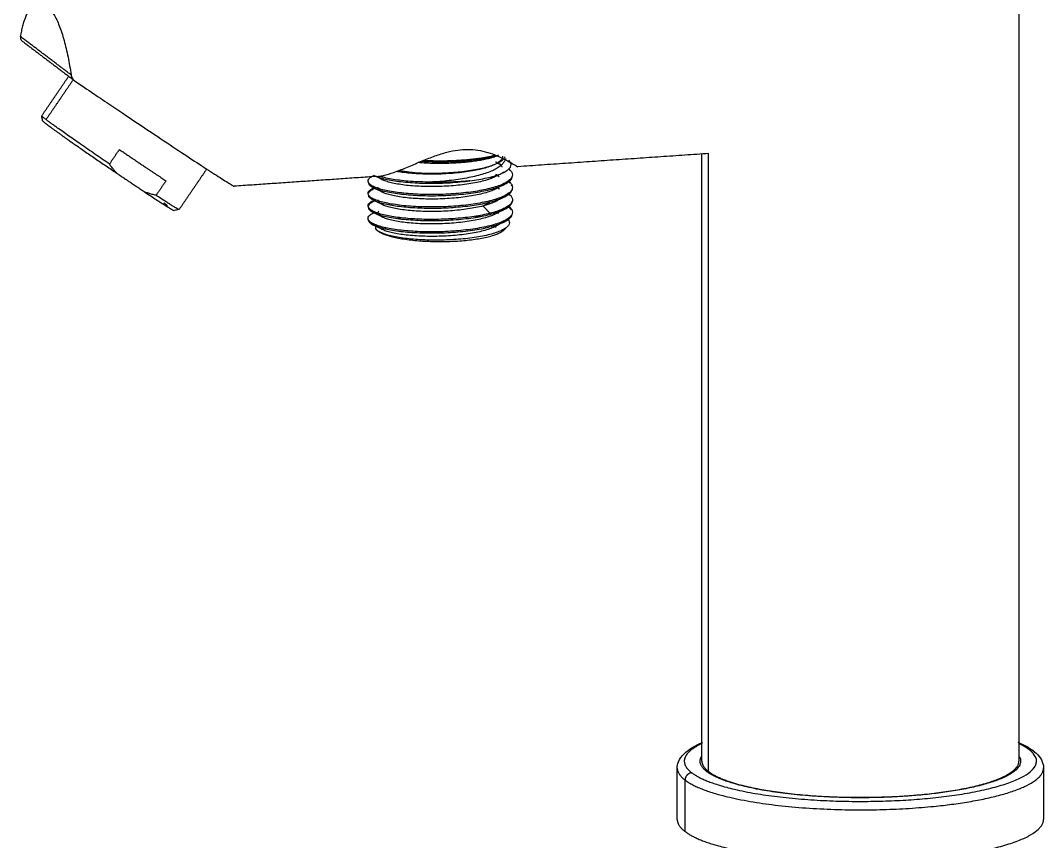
# Model space of a CAD drawing. Extents: x 10274 to 11115, y -16168 to -15573.
# Drawn here: x 10825.4 to 10956.3, y -15855.3 to -15750.3 of the extents above; entities that cross this region are included whole.
import ezdxf

# ---------------------------------------------------------------- set-up
doc = ezdxf.new("R2010")
doc.units = 0
doc.header["$MEASUREMENT"] = 0
doc.layers.get('0').update_dxf_attribs({"linetype": 'CONTINUOUS'})

# ---------------------------------------------------------------- blocks, each defined once
blk = doc.blocks.new('ST14')
for points, degree in [([(11411.99, -16559.15), (11411.99, -16631.44), (11411.99, -16703.73)], 2), ([(11270.27, -16600.92), (11270.25, -16601.01), (11270.25, -16601.19), (11270.36, -16601.43), (11270.48, -16601.54), (11270.55, -16601.59)], 3), ([(11270.55, -16601.59), (11274.12, -16604.29), (11277.69, -16606.99)], 2), ([(11273.27, -16612.17), (11275.18, -16609.36), (11277.1, -16606.55)], 2), ([(11273.4, -16612.87), (11273.35, -16612.64), (11273.31, -16612.41), (11273.27, -16612.18)], 3), ([(11296.69, -16619.71), (11294.73, -16622.58), (11292.77, -16625.46)], 2), ([(11339.62, -16619.74), (11339.64, -16619.75), (11339.65, -16619.76), (11339.67, -16619.77)], 3), ([(11283.91, -16620.29), (11285.91, -16621.63), (11287.92, -16622.98)], 2), ([(11339.67, -16619.77), (11339.81, -16619.89), (11340.02, -16620.14), (11340.1, -16620.39), (11340.1, -16620.51)], 3), ([(11319.6, -16621.59), (11319.61, -16621.69), (11319.69, -16621.88), (11319.9, -16622.07), (11320.04, -16622.17)], 3), ([(11320.04, -16622.17), (11320.12, -16622.22), (11320.2, -16622.27), (11320.3, -16622.31)], 3), ([(11320.29, -16622.44), (11320.4, -16622.39), (11320.5, -16622.34), (11320.6, -16622.28)], 3), ([(11339.51, -16621.42), (11339.57, -16621.46), (11339.62, -16621.5), (11339.67, -16621.54)], 3), ([(11339.67, -16621.54), (11339.81, -16621.66), (11340.02, -16621.9), (11340.1, -16622.15), (11340.1, -16622.28)], 3), ([(11319.6, -16623.35), (11319.61, -16623.37), (11319.61, -16623.39), (11319.61, -16623.41)], 3), ([(11320.04, -16623.93), (11320.12, -16623.98), (11320.2, -16624.03), (11320.3, -16624.08)], 3), ([(11320.3, -16624.21), (11320.4, -16624.15), (11320.51, -16624.1), (11320.61, -16624.04)], 3), ([(11339.51, -16623.18), (11339.57, -16623.22), (11339.62, -16623.26), (11339.67, -16623.31)], 3), ([(11339.67, -16623.31), (11339.8, -16623.42), (11340.01, -16623.66), (11340.1, -16623.9), (11340.1, -16624.02)], 3), ([(11340.1, -16624.06), (11340.1, -16624.14), (11340.1, -16624.22)], 2), ([(11292.76, -16625.46), (11292.53, -16625.51), (11292.3, -16625.55), (11292.07, -16625.6)], 3), ([(11339.53, -16624.97), (11339.58, -16625), (11339.63, -16625.04), (11339.67, -16625.07)], 3), ([(11339.67, -16625.07), (11339.81, -16625.19), (11340.02, -16625.44), (11340.1, -16625.69), (11340.1, -16625.81)], 3), ([(11319.6, -16626.87), (11319.6, -16626.83), (11319.6, -16626.8)], 2), ([(11320.04, -16625.7), (11320.12, -16625.75), (11320.2, -16625.8), (11320.29, -16625.84)], 3), ([(11320.29, -16625.98), (11320.4, -16625.92), (11320.51, -16625.86), (11320.62, -16625.8)], 3), ([(11320.84, -16628.36), (11320.75, -16628.28), (11320.69, -16628.19), (11320.65, -16628.1)], 3), ([(11339.35, -16627.91), (11339.18, -16628.07), (11339.01, -16628.23), (11338.85, -16628.38)], 3), ([(11411.82, -16701.02), (11412.69, -16701.39), (11413.43, -16701.8), (11414.03, -16702.26)], 3), ([(11363.49, -16712.01), (11363.49, -16708.35), (11363.49, -16704.7)], 2), ([(11415.49, -16704.7), (11415.49, -16708.35), (11415.49, -16712.01)], 2)]:
    blk.add_open_spline(points, degree=degree)
for points, weights in [([(11270.27, -16600.92), (11271.12, -16596.12), (11272.89, -16596)], [1, 0.911666816568, 1]), ([(11287.92, -16622.98), (11291.91, -16625.63), (11292.07, -16625.6)], [1, 0.889220405454, 1]), ([(11291.12, -16624.94), (11291.09, -16624.88), (11290.59, -16624.5)], [0.89826129557, 0.934468908867, 1]), ([(11363.49, -16712.01), (11363.49, -16712.88), (11364.6, -16713.72)], [1, 0.989271405171, 1])]:
    blk.add_rational_spline(points, weights, degree=2)
at = {"lineweight": -3}
for points, weights in [([(11273.85, -16596.33), (11276.3, -16598.18), (11277.43, -16606.34)], [1, 0.855845959774, 1]), ([(11273.27, -16612.17), (11273.27, -16612.17), (11273.27, -16612.17)], [1, 0.998895652143, 0.997820034096]), ([(11273.88, -16612.69), (11273.28, -16612.23), (11273.27, -16612.18)], [1, 0.984621528157, 1]), ([(11282.89, -16619), (11276.22, -16614.46), (11273.88, -16612.69)], [1, 0.825207506021, 1]), ([(11284.3, -16616.94), (11288.08, -16619.52), (11290.91, -16621.37)], [1, 0.932203389831, 1]), ([(11324.03, -16619.91), (11325.05, -16620.1), (11326.27, -16620.22)], [0.958245102967, 0.969068271283, 1]), ([(11334.05, -16621.38), (11331.36, -16621.66), (11328.44, -16621.56)], [1, 0.961063996348, 1]), ([(11292.76, -16625.46), (11292.63, -16625.49), (11289.5, -16623.44)], [1, 0.918922028255, 1]), ([(11323.85, -16626.73), (11324.05, -16626.68), (11324.27, -16626.63)], [0.968857153692, 0.967820472811, 0.968309741667]), ([(11322.13, -16628.21), (11322.09, -16628.15), (11322.06, -16628.1)], [0.971322722818, 0.973079477622, 0.975809837184]), ([(11337.7, -16627.86), (11337.71, -16627.93), (11337.69, -16628.01)], [0.986819184789, 0.99253459595, 1]), ([(11367, -16701.24), (11362.73, -16703.24), (11365.56, -16705.38)], [0.853900683976, 0.860685006, 1]), ([(11413.42, -16702.08), (11412.86, -16701.65), (11412.01, -16701.25)], [1, 0.968595574667, 0.94392560317]), ([(11414.28, -16702.56), (11414.02, -16702.04), (11413.42, -16702.08)], [0.875963312958, 0.796265895035, 1]), ([(11367.71, -16705.23), (11366.23, -16704.11), (11367, -16702.95)], [1, 0.914467050695, 0.878890091811]), ([(11366.99, -16703.73), (11366.99, -16704.49), (11367.95, -16705.22)], [1, 0.989271405171, 1]), ([(11363.49, -16704.71), (11363.5, -16705.58), (11364.6, -16706.42)], [0.907727134951, 0.942623931066, 1]), ([(11365.56, -16705.38), (11364.6, -16705.45), (11364.6, -16706.42)], [1, 0.707106781187, 1]), ([(11367.99, -16705.17), (11367.86, -16705.22), (11367.71, -16705.23)], [0.926945221029, 0.952277246071, 1])]:
    blk.add_rational_spline(points, weights, degree=2, dxfattribs=at)
for points, degree in [([(11277.43, -16606.34), (11273.85, -16603.63), (11270.27, -16600.92)], 2), ([(11277.43, -16606.34), (11277.45, -16606.46), (11277.52, -16606.68), (11277.7, -16606.98), (11277.85, -16607.12), (11277.94, -16607.18)], 3), ([(11277.74, -16607.03), (11275.81, -16609.86), (11273.88, -16612.69)], 2), ([(11282.89, -16619), (11283.59, -16617.97), (11284.3, -16616.94)], 2), ([(11367.95, -16617.51), (11354.4, -16618.44), (11340.85, -16619.38)], 2), ([(11366.99, -16703.73), (11366.99, -16660.65), (11366.99, -16617.57)], 2), ([(11367.95, -16705.22), (11367.95, -16661.36), (11367.95, -16617.51)], 2), ([(11283.91, -16620.29), (11283.79, -16620.16), (11283.56, -16619.89), (11283.22, -16619.47), (11283, -16619.16), (11282.89, -16619)], 3), ([(11338.83, -16618.79), (11338.76, -16618.91), (11338.56, -16619.15), (11338.1, -16619.51), (11337.47, -16619.86), (11336.68, -16620.19), (11335.78, -16620.49), (11334.75, -16620.75), (11333.61, -16620.99), (11332.4, -16621.19), (11331.11, -16621.36), (11329.78, -16621.49), (11328.89, -16621.54), (11328.44, -16621.56)], 3), ([(11337.7, -16618.68), (11338, -16618.83), (11338.31, -16618.99), (11338.61, -16619.14)], 3), ([(11340.85, -16619.38), (11340.85, -16619.38), (11340.85, -16619.38), (11340.85, -16619.37)], 3), ([(11320.78, -16620.76), (11310.7, -16621.46), (11300.61, -16622.15)], 2), ([(11320.3, -16620.67), (11320.32, -16620.66), (11320.34, -16620.65), (11320.36, -16620.64)], 3), ([(11321.6, -16621.22), (11321.21, -16621.02), (11320.81, -16620.81), (11320.42, -16620.61)], 3), ([(11338.89, -16620.17), (11338.5, -16620.37), (11338.1, -16620.58), (11337.7, -16620.78)], 3), ([(11339.67, -16619.77), (11339.67, -16619.85), (11339.67, -16619.93)], 2), ([(11290.91, -16621.37), (11290.21, -16622.41), (11289.5, -16623.44)], 2), ([(11320.04, -16622.01), (11319.9, -16621.92), (11319.69, -16621.73), (11319.61, -16621.53), (11319.6, -16621.43)], 3), ([(11320.04, -16622.17), (11320.04, -16622.09), (11320.04, -16622.01)], 2), ([(11321.6, -16622.99), (11321.17, -16622.76), (11320.73, -16622.54), (11320.3, -16622.31)], 3), ([(11339.01, -16621.87), (11338.57, -16622.1), (11338.14, -16622.32), (11337.7, -16622.55)], 3), ([(11339.67, -16621.54), (11339.67, -16621.62), (11339.67, -16621.7)], 2), ([(11289.5, -16623.44), (11289.32, -16623.4), (11288.95, -16623.31), (11288.42, -16623.15), (11288.08, -16623.04), (11287.92, -16622.98)], 3), ([(11320.04, -16623.78), (11319.9, -16623.68), (11319.69, -16623.49), (11319.61, -16623.3), (11319.6, -16623.2)], 3), ([(11320.04, -16623.93), (11320.04, -16623.85), (11320.04, -16623.78)], 2), ([(11339.01, -16623.64), (11338.57, -16623.86), (11338.13, -16624.09), (11337.7, -16624.31)], 3), ([(11337.7, -16623.97), (11337.77, -16624.01), (11337.85, -16624.05), (11337.91, -16624.09)], 3), ([(11339.67, -16623.31), (11339.67, -16623.38), (11339.67, -16623.46)], 2), ([(11320.04, -16625.54), (11319.9, -16625.45), (11319.69, -16625.26), (11319.61, -16625.06), (11319.6, -16624.96)], 3), ([(11336.91, -16625.99), (11336.57, -16626.08), (11335.86, -16626.24), (11334.68, -16626.44), (11333.39, -16626.61), (11332.03, -16626.74), (11330.65, -16626.82), (11329.26, -16626.87), (11327.88, -16626.86), (11326.54, -16626.82), (11325.25, -16626.74), (11324.05, -16626.61), (11322.96, -16626.45), (11321.99, -16626.26), (11321.17, -16626.04), (11320.5, -16625.8), (11320.18, -16625.63), (11320.04, -16625.54)], 3), ([(11320.04, -16625.7), (11320.04, -16625.62), (11320.04, -16625.54)], 2), ([(11321.61, -16624.75), (11321.21, -16624.55), (11320.82, -16624.35), (11320.42, -16624.14)], 3), ([(11335.92, -16624.95), (11336.42, -16624.67), (11336.91, -16624.38)], 2), ([(11335.92, -16624.95), (11336.42, -16625.47), (11336.91, -16625.99)], 2), ([(11339, -16625.41), (11338.57, -16625.63), (11338.13, -16625.86), (11337.7, -16626.08)], 3), ([(11339.67, -16625.23), (11339.62, -16625.19), (11339.57, -16625.15), (11339.51, -16625.11)], 3), ([(11339.67, -16625.07), (11339.67, -16625.15), (11339.67, -16625.23)], 2), ([(11339.95, -16625.54), (11339.88, -16625.43), (11339.79, -16625.33), (11339.67, -16625.23)], 3), ([(11321.6, -16626.52), (11321.2, -16626.31), (11320.79, -16626.1), (11320.39, -16625.89)], 3), ([(11334.75, -16626.43), (11335.12, -16626.45), (11335.49, -16626.47)], 2), ([(11338.14, -16625.97), (11338.16, -16625.97), (11338.17, -16625.98), (11338.18, -16625.99)], 3), ([(11321.6, -16628.28), (11321.16, -16628.06), (11320.73, -16627.83), (11320.29, -16627.61)], 3), ([(11339.01, -16627.17), (11338.58, -16627.39), (11338.14, -16627.62), (11337.7, -16627.84)], 3), ([(11364.6, -16713.72), (11364.6, -16710.07), (11364.6, -16706.42)], 2)]:
    blk.add_open_spline(points, degree=degree, dxfattribs=at)
for points, knots in [([(11277.94, -16607.18), (11279.87, -16608.49), (11283.21, -16610.75), (11287.46, -16613.6), (11291.14, -16616.05), (11294.32, -16618.16), (11297.02, -16619.92), (11298.82, -16621.08), (11299.89, -16621.76), (11300.42, -16622.07), (11300.59, -16622.16), (11300.61, -16622.15)], [0, 0, 0, 0, 5.012772, 10.025544, 15.038316, 20.051088, 25.06386, 30.076632, 32.583018, 35.089404, 37.092967, 37.092967, 37.092967, 37.092967]), ([(11320.78, -16620.76), (11320.82, -16620.76), (11321.22, -16620.73), (11322.09, -16620.56), (11323.62, -16620.07), (11325.39, -16619.36), (11327.32, -16618.54), (11329.12, -16617.82), (11330.8, -16617.29), (11332.34, -16616.98), (11333.78, -16616.88), (11335.19, -16616.99), (11336.59, -16617.32), (11337.94, -16617.81), (11339.18, -16618.41), (11340.1, -16618.93), (11340.68, -16619.28), (11340.83, -16619.37), (11340.85, -16619.38)], [3.661517, 3.661517, 3.661517, 3.661517, 3.859827, 5.789741, 7.719654, 9.649568, 11.579482, 13.509395, 15.439309, 17.369222, 19.299136, 21.22905, 23.158963, 25.088877, 27.01879, 28.948704, 30.878618, 32.808531, 32.808531, 32.808531, 32.808531]), ([(11338.67, -16617.9), (11338.67, -16617.9), (11338.68, -16618.02), (11338.64, -16618.25), (11338.4, -16618.55), (11338.18, -16618.73), (11338.08, -16618.79)], [-174.20524, -174.20524, -174.20524, -174.20524, -174.175973, -172.846386, -171.516798, -170.713188, -170.713188, -170.713188, -170.713188]), ([(11338.1, -16618.81), (11338.18, -16618.77), (11338.45, -16618.62), (11338.8, -16618.36), (11338.98, -16618.13), (11339.04, -16618), (11339.05, -16617.99)], [-7.120655, -7.120655, -7.120655, -7.120655, -6.557462, -5.245969, -3.934477, -3.770064, -3.770064, -3.770064, -3.770064]), ([(11339.1, -16618.2), (11339.1, -16618.28), (11339.07, -16618.48), (11338.94, -16618.67), (11338.83, -16618.79)], [-2.273948, -2.273948, -2.273948, -2.273948, -1.363894, 0, 0, 0, 0]), ([(11337.68, -16619.02), (11337.55, -16619.09), (11337.18, -16619.26), (11336.46, -16619.51), (11335.5, -16619.77), (11334.42, -16619.98), (11333.23, -16620.16), (11331.97, -16620.3), (11330.66, -16620.39), (11329.33, -16620.44), (11328.01, -16620.44), (11326.74, -16620.4), (11325.53, -16620.31), (11324.49, -16620.19), (11323.88, -16620.1), (11323.62, -16620.05)], [-169.740141, -169.740141, -169.740141, -169.740141, -168.857623, -167.528035, -166.198448, -164.86886, -163.539272, -162.209685, -160.880097, -159.55051, -158.220922, -156.891335, -155.561747, -154.232159, -153.122685, -153.122685, -153.122685, -153.122685]), ([(11326.27, -16620.22), (11326.68, -16620.25), (11327.51, -16620.28), (11328.81, -16620.3), (11330.11, -16620.27), (11331.41, -16620.2), (11332.69, -16620.09), (11333.92, -16619.94), (11335.06, -16619.75), (11336.08, -16619.53), (11336.98, -16619.27), (11337.65, -16619.03), (11337.98, -16618.87), (11338.1, -16618.81)], [-20.983877, -20.983877, -20.983877, -20.983877, -19.672385, -18.360893, -17.0494, -15.737908, -14.426416, -13.114923, -11.803431, -10.491939, -9.180446, -7.868954, -7.120655, -7.120655, -7.120655, -7.120655]), ([(11337.7, -16618.68), (11337.74, -16618.69), (11337.97, -16618.82), (11338.32, -16619.06), (11338.53, -16619.29), (11338.59, -16619.42), (11338.6, -16619.43)], [-122.572048, -122.572048, -122.572048, -122.572048, -122.322057, -120.99247, -119.662882, -119.544286, -119.544286, -119.544286, -119.544286]), ([(11338.89, -16620.17), (11338.94, -16620.14), (11339.18, -16620.01), (11339.54, -16619.77), (11339.84, -16619.42), (11339.93, -16619.07), (11339.83, -16618.75), (11339.66, -16618.55), (11339.57, -16618.46)], [-46.684167, -46.684167, -46.684167, -46.684167, -46.393952, -44.988075, -43.582198, -42.17632, -40.770443, -39.743784, -39.743784, -39.743784, -39.743784]), ([(11340.1, -16620.53), (11340.1, -16620.65), (11340.04, -16620.89), (11339.74, -16621.25), (11339.25, -16621.61), (11338.55, -16621.95), (11337.67, -16622.26), (11336.64, -16622.54), (11335.48, -16622.78), (11334.19, -16622.98), (11332.8, -16623.14), (11331.35, -16623.26), (11329.89, -16623.32), (11328.43, -16623.34), (11327, -16623.31), (11325.63, -16623.23), (11324.34, -16623.11), (11323.17, -16622.96), (11322.12, -16622.76), (11321.24, -16622.54), (11320.53, -16622.28), (11320.18, -16622.1), (11320.04, -16622.01)], [-29.285738, -29.285738, -29.285738, -29.285738, -27.890108, -26.422207, -24.954307, -23.486407, -22.018506, -20.550606, -19.082705, -17.614805, -16.146904, -14.679004, -13.211104, -11.743203, -10.275303, -8.807402, -7.339502, -5.871602, -4.403701, -2.935801, -1.4679, 0, 0, 0, 0]), ([(11320.79, -16620.76), (11320.93, -16620.81), (11321.31, -16620.94), (11322.06, -16621.14), (11323.09, -16621.34), (11324.26, -16621.5), (11325.54, -16621.62), (11326.91, -16621.7), (11328.34, -16621.73), (11329.8, -16621.72), (11331.26, -16621.65), (11332.69, -16621.54), (11333.61, -16621.44), (11334.05, -16621.38)], [-15.481274, -15.481274, -15.481274, -15.481274, -14.635868, -13.172281, -11.708694, -10.245107, -8.781521, -7.317934, -5.854347, -4.39076, -2.927174, -1.463587, 0, 0, 0, 0]), ([(11321.6, -16621.22), (11321.52, -16621.18), (11321.31, -16621.05), (11321.15, -16620.91), (11321.09, -16620.8), (11321.08, -16620.78)], [-93.771445, -93.771445, -93.771445, -93.771445, -93.071131, -91.741543, -91.460358, -91.460358, -91.460358, -91.460358]), ([(11328.44, -16621.56), (11327.96, -16621.56), (11327, -16621.54), (11325.63, -16621.47), (11324.34, -16621.35), (11323.16, -16621.19), (11322.12, -16620.99), (11321.48, -16620.83), (11321.18, -16620.74), (11321.14, -16620.72)], [-44.006237, -44.006237, -44.006237, -44.006237, -42.539363, -41.072488, -39.605614, -38.138739, -36.671864, -35.20499, -34.975037, -34.975037, -34.975037, -34.975037]), ([(11337.7, -16620.78), (11337.52, -16620.87), (11337.1, -16621.06), (11336.29, -16621.33), (11335.31, -16621.57), (11334.21, -16621.78), (11333, -16621.96), (11331.73, -16622.08), (11330.41, -16622.17), (11329.09, -16622.21), (11327.77, -16622.2), (11326.51, -16622.15), (11325.32, -16622.06), (11324.23, -16621.92), (11323.27, -16621.76), (11322.46, -16621.56), (11321.93, -16621.37), (11321.68, -16621.26), (11321.6, -16621.22)], [-114.177135, -114.177135, -114.177135, -114.177135, -113.014944, -111.685357, -110.355769, -109.026182, -107.696594, -106.367006, -105.037419, -103.707831, -102.378244, -101.048656, -99.719069, -98.389481, -97.059893, -95.730306, -94.400718, -93.771445, -93.771445, -93.771445, -93.771445]), ([(11323.92, -16619.96), (11323.93, -16619.96), (11324.29, -16620.02), (11325.04, -16620.12), (11325.85, -16620.19), (11326.27, -16620.22)], [-2.833396, -2.833396, -2.833396, -2.833396, -2.811755, -1.405877, 0, 0, 0, 0]), ([(11334.05, -16621.38), (11334.49, -16621.33), (11335.34, -16621.2), (11336.49, -16620.97), (11337.51, -16620.71), (11338.3, -16620.44), (11338.72, -16620.26), (11338.88, -16620.17)], [-53.423339, -53.423339, -53.423339, -53.423339, -52.017462, -50.611584, -49.205707, -47.79983, -46.71829, -46.71829, -46.71829, -46.71829]), ([(11337.7, -16620.44), (11337.78, -16620.48), (11337.96, -16620.58), (11338.12, -16620.69), (11338.21, -16620.76)], [-66.976361, -66.976361, -66.976361, -66.976361, -66.479379, -65.669275, -65.669275, -65.669275, -65.669275]), ([(11339.01, -16621.87), (11339.08, -16621.84), (11339.36, -16621.68), (11339.74, -16621.41), (11340.04, -16621.05), (11340.1, -16620.81), (11340.1, -16620.69)], [-7.813805, -7.813805, -7.813805, -7.813805, -7.339502, -5.871601, -4.403701, -3.008623, -3.008623, -3.008623, -3.008623]), ([(11320.59, -16622.46), (11320.56, -16622.47), (11320.33, -16622.57), (11319.98, -16622.76), (11319.74, -16622.99), (11319.66, -16623.12), (11319.65, -16623.15)], [-7.531777, -7.531777, -7.531777, -7.531777, -7.339508, -5.871607, -4.403705, -3.942791, -3.942791, -3.942791, -3.942791]), ([(11340.1, -16622.3), (11340.1, -16622.42), (11340.04, -16622.66), (11339.74, -16623.02), (11339.25, -16623.37), (11338.55, -16623.71), (11337.67, -16624.02), (11336.64, -16624.3), (11335.48, -16624.54), (11334.19, -16624.75), (11332.8, -16624.91), (11331.35, -16625.02), (11329.9, -16625.09), (11328.44, -16625.1), (11327, -16625.08), (11325.63, -16625), (11324.34, -16624.88), (11323.17, -16624.72), (11322.12, -16624.53), (11321.24, -16624.3), (11320.53, -16624.05), (11320.18, -16623.87), (11320.04, -16623.78)], [-29.285184, -29.285184, -29.285184, -29.285184, -27.890106, -26.422206, -24.954305, -23.486405, -22.018505, -20.550604, -19.082704, -17.614804, -16.146904, -14.679003, -13.211103, -11.743203, -10.275302, -8.807402, -7.339502, -5.871601, -4.403701, -2.935801, -1.4679, 0, 0, 0, 0]), ([(11320.3, -16622.31), (11320.38, -16622.36), (11320.66, -16622.49), (11321.24, -16622.69), (11322.12, -16622.92), (11323.17, -16623.11), (11324.34, -16623.27), (11325.63, -16623.39), (11327, -16623.47), (11328.44, -16623.5), (11329.9, -16623.48), (11331.35, -16623.41), (11332.8, -16623.3), (11334.19, -16623.14), (11335.48, -16622.93), (11336.64, -16622.69), (11337.67, -16622.42), (11338.45, -16622.14), (11338.85, -16621.96), (11338.99, -16621.88)], [-31.510578, -31.510578, -31.510578, -31.510578, -30.825907, -29.358006, -27.890106, -26.422206, -24.954305, -23.486405, -22.018505, -20.550604, -19.082704, -17.614804, -16.146904, -14.679003, -13.211103, -11.743203, -10.275302, -8.807402, -7.856213, -7.856213, -7.856213, -7.856213]), ([(11321.6, -16622.99), (11321.49, -16622.93), (11321.26, -16622.79), (11321.05, -16622.56), (11321.02, -16622.38), (11321.05, -16622.29), (11321.05, -16622.29)], [-38.176572, -38.176572, -38.176572, -38.176572, -37.228452, -35.898865, -34.569277, -34.528716, -34.528716, -34.528716, -34.528716]), ([(11337.66, -16622.57), (11337.46, -16622.67), (11336.99, -16622.87), (11336.12, -16623.14), (11335.12, -16623.38), (11333.99, -16623.59), (11332.77, -16623.75), (11331.49, -16623.87), (11330.17, -16623.95), (11328.84, -16623.98), (11327.54, -16623.96), (11326.28, -16623.9), (11325.11, -16623.8), (11324.05, -16623.66), (11323.11, -16623.49), (11322.33, -16623.29), (11321.86, -16623.11), (11321.65, -16623.01), (11321.6, -16622.99)], [-58.501854, -58.501854, -58.501854, -58.501854, -57.172266, -55.842678, -54.513091, -53.183503, -51.853916, -50.524328, -49.19474, -47.865153, -46.535565, -45.205978, -43.87639, -42.546803, -41.217215, -39.887627, -38.55804, -38.176572, -38.176572, -38.176572, -38.176572]), ([(11338.52, -16621.93), (11338.44, -16622.04), (11338.22, -16622.25), (11337.89, -16622.45), (11337.7, -16622.55)], [-61.099403, -61.099403, -61.099403, -61.099403, -59.831441, -58.585466, -58.585466, -58.585466, -58.585466]), ([(11337.7, -16622.21), (11337.81, -16622.26), (11338.01, -16622.38), (11338.17, -16622.49), (11338.24, -16622.54)], [-11.378541, -11.378541, -11.378541, -11.378541, -10.636701, -9.981878, -9.981878, -9.981878, -9.981878]), ([(11339.01, -16623.64), (11339.12, -16623.58), (11339.42, -16623.42), (11339.79, -16623.13), (11340.05, -16622.79), (11340.1, -16622.56), (11340.1, -16622.46)], [-7.82439, -7.82439, -7.82439, -7.82439, -7.096755, -5.677404, -4.258053, -3.010883, -3.010883, -3.010883, -3.010883]), ([(11340.02, -16622.12), (11340.01, -16622.09), (11339.99, -16622.06), (11339.96, -16622.02), (11339.95, -16622)], [-1.6796461, -1.6796461, -1.6796461, -1.6796461, -1.4193511, -1.2370467, -1.2370467, -1.2370467, -1.2370467]), ([(11320.3, -16624.08), (11320.37, -16624.12), (11320.63, -16624.24), (11321.17, -16624.44), (11321.99, -16624.65), (11322.96, -16624.85), (11324.05, -16625), (11325.25, -16625.13), (11326.54, -16625.21), (11327.88, -16625.26), (11329.26, -16625.26), (11330.65, -16625.22), (11332.03, -16625.13), (11333.39, -16625), (11334.68, -16624.83), (11335.86, -16624.63), (11336.57, -16624.47), (11336.91, -16624.38)], [-20.136145, -20.136145, -20.136145, -20.136145, -19.534804, -18.139461, -16.744118, -15.348775, -13.953432, -12.558089, -11.162745, -9.767402, -8.372059, -6.976716, -5.581373, -4.18603, -2.790686, -1.395343, 0, 0, 0, 0]), ([(11321.61, -16624.75), (11321.48, -16624.69), (11321.25, -16624.54), (11321.04, -16624.31), (11321.03, -16624.14), (11321.05, -16624.06)], [-121.11595, -121.11595, -121.11595, -121.11595, -120.056153, -118.736855, -117.480579, -117.480579, -117.480579, -117.480579]), ([(11336.91, -16624.38), (11337.25, -16624.3), (11337.89, -16624.11), (11338.56, -16623.85), (11338.9, -16623.69), (11339.01, -16623.64)], [-11.354808, -11.354808, -11.354808, -11.354808, -9.935457, -8.516106, -7.82439, -7.82439, -7.82439, -7.82439]), ([(11340.1, -16624.06), (11340.1, -16624.17), (11340.05, -16624.4), (11339.79, -16624.74), (11339.34, -16625.08), (11338.7, -16625.41), (11337.89, -16625.72), (11337.25, -16625.9), (11336.91, -16625.99)], [-8.343926, -8.343926, -8.343926, -8.343926, -7.096755, -5.677404, -4.258053, -2.838702, -1.419351, 0, 0, 0, 0]), ([(11338.5, -16623.72), (11338.49, -16623.72), (11338.4, -16623.84), (11338.17, -16624.05), (11337.85, -16624.24), (11337.7, -16624.31)], [-5.414686, -5.414686, -5.414686, -5.414686, -5.31835, -3.988763, -2.982979, -2.982979, -2.982979, -2.982979]), ([(11320.6, -16624.22), (11320.56, -16624.24), (11320.32, -16624.34), (11319.96, -16624.54), (11319.7, -16624.79), (11319.63, -16624.94), (11319.62, -16625)], [-7.598276, -7.598276, -7.598276, -7.598276, -7.339501, -5.871601, -4.403701, -3.551766, -3.551766, -3.551766, -3.551766]), ([(11320.29, -16625.84), (11320.38, -16625.89), (11320.66, -16626.02), (11321.24, -16626.23), (11322.13, -16626.45), (11323.17, -16626.65), (11324.35, -16626.81), (11325.64, -16626.92), (11327.01, -16627), (11328.45, -16627.03), (11329.91, -16627.01), (11331.36, -16626.95), (11332.81, -16626.83), (11334.19, -16626.67), (11335.48, -16626.47), (11336.64, -16626.22), (11337.67, -16625.95), (11338.45, -16625.67), (11338.85, -16625.49), (11338.99, -16625.41)], [-31.51628, -31.51628, -31.51628, -31.51628, -30.825897, -29.357997, -27.890097, -26.422197, -24.954297, -23.486398, -22.018498, -20.550598, -19.082698, -17.614798, -16.146898, -14.678998, -13.211099, -11.743199, -10.275299, -8.807399, -7.854558, -7.854558, -7.854558, -7.854558]), ([(11335.92, -16624.95), (11335.61, -16625.03), (11334.93, -16625.19), (11333.79, -16625.38), (11332.57, -16625.54), (11331.29, -16625.65), (11329.97, -16625.72), (11328.66, -16625.74), (11327.37, -16625.72), (11326.13, -16625.66), (11324.98, -16625.55), (11323.94, -16625.41), (11323.03, -16625.24), (11322.27, -16625.03), (11321.83, -16624.87), (11321.64, -16624.77), (11321.61, -16624.75)], [-138.526331, -138.526331, -138.526331, -138.526331, -137.207032, -135.887734, -134.568436, -133.249137, -131.929839, -130.61054, -129.291242, -127.971944, -126.652645, -125.333347, -124.014048, -122.69475, -121.375452, -121.11595, -121.11595, -121.11595, -121.11595]), ([(11337.7, -16624.31), (11337.65, -16624.34), (11337.39, -16624.47), (11336.84, -16624.69), (11336.24, -16624.87), (11335.92, -16624.95)], [-2.982979, -2.982979, -2.982979, -2.982979, -2.659175, -1.329588, 0, 0, 0, 0]), ([(11338.5, -16625.48), (11338.42, -16625.59), (11338.2, -16625.79), (11337.87, -16625.99), (11337.7, -16626.08)], [-88.364751, -88.364751, -88.364751, -88.364751, -87.073694, -85.908427, -85.908427, -85.908427, -85.908427]), ([(11339, -16625.41), (11339.08, -16625.37), (11339.36, -16625.22), (11339.74, -16624.94), (11340.04, -16624.58), (11340.1, -16624.34), (11340.1, -16624.22)], [-7.825344, -7.825344, -7.825344, -7.825344, -7.339499, -5.871599, -4.4037, -3.009802, -3.009802, -3.009802, -3.009802]), ([(11340.1, -16625.83), (11340.1, -16625.95), (11340.04, -16626.19), (11339.74, -16626.56), (11339.23, -16626.91), (11338.54, -16627.25), (11337.66, -16627.56), (11336.62, -16627.84), (11335.45, -16628.08), (11334.16, -16628.28), (11332.78, -16628.44), (11331.35, -16628.55), (11329.88, -16628.62), (11328.41, -16628.64), (11326.97, -16628.61), (11325.59, -16628.53), (11324.3, -16628.41), (11323.12, -16628.25), (11322.08, -16628.05), (11321.2, -16627.82), (11320.5, -16627.57), (11319.98, -16627.29), (11319.67, -16627.01), (11319.6, -16626.81), (11319.6, -16626.71)], [-39.67153, -39.67153, -39.67153, -39.67153, -38.269939, -36.798019, -35.326098, -33.854177, -32.382256, -30.910336, -29.438415, -27.966494, -26.494573, -25.022653, -23.550732, -22.078811, -20.60689, -19.13497, -17.663049, -16.191128, -14.719207, -13.247287, -11.775366, -10.303445, -8.831524, -7.377561, -7.377561, -7.377561, -7.377561]), ([(11321.6, -16626.52), (11321.5, -16626.47), (11321.28, -16626.33), (11321.06, -16626.11), (11321.01, -16625.86), (11321.09, -16625.71), (11321.15, -16625.63)], [-65.509154, -65.509154, -65.509154, -65.509154, -64.645621, -63.326323, -62.007024, -60.909584, -60.909584, -60.909584, -60.909584]), ([(11337.62, -16626.12), (11337.42, -16626.22), (11336.94, -16626.42), (11336.08, -16626.69), (11335.08, -16626.92), (11333.96, -16627.12), (11332.74, -16627.28), (11331.47, -16627.4), (11330.16, -16627.48), (11328.84, -16627.51), (11327.55, -16627.49), (11326.3, -16627.44), (11325.14, -16627.34), (11324.08, -16627.2), (11323.14, -16627.03), (11322.36, -16626.83), (11321.88, -16626.65), (11321.66, -16626.55), (11321.6, -16626.52)], [-85.754395, -85.754395, -85.754395, -85.754395, -84.435097, -83.115798, -81.7965, -80.477202, -79.157903, -77.838605, -76.519306, -75.200008, -73.88071, -72.561411, -71.242113, -69.922815, -68.603516, -67.284218, -65.964919, -65.509154, -65.509154, -65.509154, -65.509154]), ([(11337.7, -16625.74), (11337.77, -16625.78), (11337.93, -16625.86), (11338.06, -16625.95), (11338.13, -16626)], [-38.705969, -38.705969, -38.705969, -38.705969, -38.259653, -37.641451, -37.641451, -37.641451, -37.641451]), ([(11320.29, -16627.61), (11320.35, -16627.64), (11320.6, -16627.76), (11321.14, -16627.96), (11322.02, -16628.19), (11323.05, -16628.39), (11324.23, -16628.56), (11325.52, -16628.68), (11326.9, -16628.76), (11328.34, -16628.79), (11329.81, -16628.78), (11331.29, -16628.72), (11332.73, -16628.6), (11334.11, -16628.45), (11335.41, -16628.25), (11336.59, -16628), (11337.64, -16627.72), (11338.44, -16627.44), (11338.85, -16627.25), (11339.01, -16627.17)], [-31.52616, -31.52616, -31.52616, -31.52616, -31.021192, -29.543993, -28.066793, -26.589594, -25.112394, -23.635194, -22.157995, -20.680795, -19.203595, -17.726396, -16.249196, -14.771996, -13.294797, -11.817597, -10.340397, -8.863198, -7.801215, -7.801215, -7.801215, -7.801215]), ([(11339.35, -16627.91), (11339.3, -16627.95), (11339.12, -16628.11), (11338.71, -16628.36), (11338.01, -16628.66), (11337.14, -16628.94), (11336.13, -16629.19), (11334.99, -16629.39), (11333.75, -16629.56), (11332.43, -16629.69), (11331.07, -16629.77), (11329.69, -16629.81), (11328.32, -16629.8), (11326.99, -16629.75), (11325.72, -16629.65), (11324.55, -16629.52), (11323.49, -16629.34), (11322.58, -16629.14), (11321.82, -16628.91), (11321.23, -16628.65), (11320.96, -16628.47), (11320.86, -16628.38)], [-27.23339, -27.23339, -27.23339, -27.23339, -26.711669, -25.305792, -23.899914, -22.494037, -21.08816, -19.682283, -18.276405, -16.870528, -15.464651, -14.058773, -12.652896, -11.247019, -9.841141, -8.435264, -7.029387, -5.623509, -4.217632, -2.811755, -1.405877, -1.405877, -1.405877, -1.405877]), ([(11321.57, -16628.27), (11321.5, -16628.23), (11321.31, -16628.11), (11321.15, -16627.97), (11321.09, -16627.87), (11321.08, -16627.85)], [-9.819666, -9.819666, -9.819666, -9.819666, -9.235089, -7.91579, -7.604688, -7.604688, -7.604688, -7.604688]), ([(11337.7, -16627.84), (11337.51, -16627.95), (11337.05, -16628.14), (11336.21, -16628.42), (11335.22, -16628.66), (11334.12, -16628.86), (11332.92, -16629.03), (11331.65, -16629.16), (11330.34, -16629.24), (11329.02, -16629.27), (11327.72, -16629.26), (11326.47, -16629.21), (11325.29, -16629.12), (11324.22, -16628.99), (11323.27, -16628.82), (11322.46, -16628.62), (11321.93, -16628.44), (11321.68, -16628.32), (11321.6, -16628.28)], [-30.330211, -30.330211, -30.330211, -30.330211, -29.024565, -27.705266, -26.385968, -25.066669, -23.747371, -22.428073, -21.108774, -19.789476, -18.470177, -17.150879, -15.831581, -14.512282, -13.192984, -11.873685, -10.554387, -9.905593, -9.905593, -9.905593, -9.905593]), ([(11338.55, -16627.17), (11338.55, -16627.18), (11338.47, -16627.3), (11338.25, -16627.52), (11337.91, -16627.74), (11337.71, -16627.84)], [-33.055532, -33.055532, -33.055532, -33.055532, -32.98246, -31.663161, -30.343863, -30.343863, -30.343863, -30.343863])]:
    blk.add_open_spline(points, degree=3, knots=knots, dxfattribs=at)
for points, weights, knots in [([(11273.4, -16612.87), (11273.42, -16613.01), (11276.58, -16615.24), (11279.74, -16617.47), (11283.91, -16620.29)], [1, 0.911958089339, 1, 0.911958089339, 1], [-19.108967, -19.108967, -19.108967, -9.554484, -9.554484, 0, 0, 0]), ([(11320.86, -16628.38), (11322.57, -16630), (11329.85, -16630), (11337.14, -16630), (11338.85, -16628.38)], [1, 0.785668897387, 1, 0.785668897387, 1], [-40.929781, -40.929781, -40.929781, -28.589916, -28.589916, -16.250051, -16.250051, -16.250051]), ([(11364.6, -16713.72), (11371.09, -16718.63), (11393.29, -16717.88), (11415.49, -16717.13), (11415.49, -16712.01)], [1, 0.756997130583, 1, 0.756997130583, 1], [-81.681409, -81.681409, -81.681409, -44.652669, -44.652669, -7.623928, -7.623928, -7.623928])]:
    blk.add_rational_spline(points, weights, degree=2, knots=knots)
for points, weights, knots in [([(11337.95, -16617.83), (11336.13, -16618.59), (11332.53, -16618.83), (11329.6, -16619.04), (11326.73, -16618.8)], [0.85358963418, 0.855857246133, 1, 0.879606380019, 0.858188241893], [7.379223, 7.379223, 7.379223, 14.529866, 14.529866, 20.502361, 20.502361, 20.502361]), ([(11327.24, -16618.6), (11328.67, -16618.69), (11330.15, -16618.68), (11335.19, -16618.64), (11338.17, -16617.71)], [0.928281520097, 0.953732900095, 1, 0.857691690848, 0.912311348234], [-21.934174, -21.934174, -21.934174, -18.908624, -18.908624, -9.60264, -9.60264, -9.60264]), ([(11327.53, -16618.47), (11328.82, -16618.54), (11330.15, -16618.53), (11334.67, -16618.5), (11337.68, -16617.73)], [0.934284241152, 0.958948528393, 1, 0.872776363483, 0.902944667358], [-22.012392, -22.012392, -22.012392, -19.275782, -19.275782, -10.794687, -10.794687, -10.794687]), ([(11365.56, -16705.38), (11372.78, -16710.85), (11396.72, -16709.2), (11420.65, -16707.55), (11413.42, -16702.08)], [1, 0.707106781187, 1, 0.707106781187, 1], [0, 0, 0, 39.269908, 39.269908, 78.539816, 78.539816, 78.539816]), ([(11411.99, -16702.96), (11414.9, -16707.41), (11396.07, -16708.7), (11374.29, -16710.21), (11367.71, -16705.23)], [0.947464388911, 0.736280429986, 1, 0.707106781187, 1], [3.559448, 3.559448, 3.559448, 35.735616, 35.735616, 71.471233, 71.471233, 71.471233]), ([(11367.95, -16705.22), (11373.57, -16709.46), (11392.78, -16708.81), (11411.99, -16708.17), (11411.99, -16703.73)], [1, 0.756997130583, 1, 0.756997130583, 1], [-70.685835, -70.685835, -70.685835, -38.641733, -38.641733, -6.59763, -6.59763, -6.59763]), ([(11364.6, -16706.42), (11372.12, -16712.1), (11397.01, -16710.39), (11415.58, -16709.11), (11415.49, -16704.68)], [1, 0.707106781187, 1, 0.763937891812, 0.908392062888], [0.11127, 0.11127, 0.11127, 39.381178, 39.381178, 71.031406, 71.031406, 71.031406])]:
    blk.add_rational_spline(points, weights, degree=2, knots=knots, dxfattribs=at)
for points, knots in [([(11319.6, -16621.42), (11319.6, -16621.32), (11319.67, -16621.13), (11319.93, -16620.88), (11320.19, -16620.73), (11320.3, -16620.67)], [-29.283396, -29.283396, -29.283396, -29.283396, -27.890116, -26.422215, -25.508884, -25.508884, -25.508884, -25.508884]), ([(11319.6, -16623.18), (11319.6, -16623.09), (11319.67, -16622.89), (11319.93, -16622.65), (11320.19, -16622.5), (11320.29, -16622.44)], [-29.285517, -29.285517, -29.285517, -29.285517, -27.890122, -26.422221, -25.517823, -25.517823, -25.517823, -25.517823]), ([(11319.66, -16623.55), (11319.67, -16623.58), (11319.76, -16623.71), (11319.9, -16623.84), (11320.04, -16623.93)], [-1.966635, -1.966635, -1.966635, -1.966635, -1.467902, 0, 0, 0, 0]), ([(11319.6, -16624.95), (11319.6, -16624.85), (11319.67, -16624.66), (11319.94, -16624.41), (11320.19, -16624.26), (11320.3, -16624.21)], [-29.290169, -29.290169, -29.290169, -29.290169, -27.890131, -26.42223, -25.512158, -25.512158, -25.512158, -25.512158]), ([(11319.66, -16625.31), (11319.67, -16625.35), (11319.76, -16625.48), (11319.9, -16625.61), (11320.04, -16625.7)], [-1.970236, -1.970236, -1.970236, -1.970236, -1.4679, 0, 0, 0, 0]), ([(11319.6, -16626.71), (11319.61, -16626.61), (11319.68, -16626.41), (11319.95, -16626.17), (11320.19, -16626.03), (11320.29, -16625.97)], [-7.359604, -7.359604, -7.359604, -7.359604, -5.887683, -4.415762, -3.594817, -3.594817, -3.594817, -3.594817]), ([(11319.61, -16626.92), (11319.62, -16626.99), (11319.68, -16627.16), (11319.92, -16627.39), (11320.17, -16627.55), (11320.29, -16627.61)], [-35.075208, -35.075208, -35.075208, -35.075208, -33.975592, -32.498392, -31.52616, -31.52616, -31.52616, -31.52616]), ([(11339.01, -16627.17), (11339.08, -16627.14), (11339.35, -16626.99), (11339.73, -16626.72), (11340.04, -16626.35), (11340.1, -16626.11), (11340.1, -16625.99)], [-7.801215, -7.801215, -7.801215, -7.801215, -7.385998, -5.908799, -4.431599, -3.014236, -3.014236, -3.014236, -3.014236]), ([(11339.42, -16626.77), (11339.49, -16626.85), (11339.63, -16627.04), (11339.69, -16627.35), (11339.58, -16627.66), (11339.42, -16627.84), (11339.35, -16627.91)], [-31.893307, -31.893307, -31.893307, -31.893307, -30.929301, -29.523424, -28.117546, -27.23339, -27.23339, -27.23339, -27.23339]), ([(11320.77, -16627.66), (11320.74, -16627.69), (11320.69, -16627.78), (11320.64, -16627.93), (11320.64, -16628.05), (11320.65, -16628.1)], [5.549536, 5.549536, 5.549536, 5.549536, 6.072312, 6.939785, 7.807258, 7.807258, 7.807258, 7.807258]), ([(11363.49, -16704.7), (11363.49, -16704.41), (11363.55, -16704.12), (11363.66, -16703.84), (11363.83, -16703.39), (11364.13, -16702.99), (11364.5, -16702.64), (11365.14, -16702.04), (11366.01, -16701.53), (11367.1, -16701.07)], [0, 0, 0, 0, 2.320756, 2.320756, 2.320756, 6.186542, 6.186542, 6.186542, 12.81029, 12.81029, 12.81029, 12.81029]), ([(11414.07, -16702.29), (11414.21, -16702.4), (11414.35, -16702.52), (11414.48, -16702.64), (11415.07, -16703.19), (11415.47, -16703.88), (11415.49, -16704.66)], [73.943674, 73.943674, 73.943674, 73.943674, 75.282684, 75.282684, 75.282684, 81.36198, 81.36198, 81.36198, 81.36198])]:
    blk.add_open_spline(points, degree=3, knots=knots)

msp = doc.modelspace()

# ---------------------------------------------------------------- block references
at = {"xscale": 0.9009000000000001, "yscale": 0.9009000000000001, "zscale": 0.9009000000000001}
msp.add_blockref('ST14', (672.035, -796.615), dxfattribs=at)

doc.saveas('drawing.dxf')
